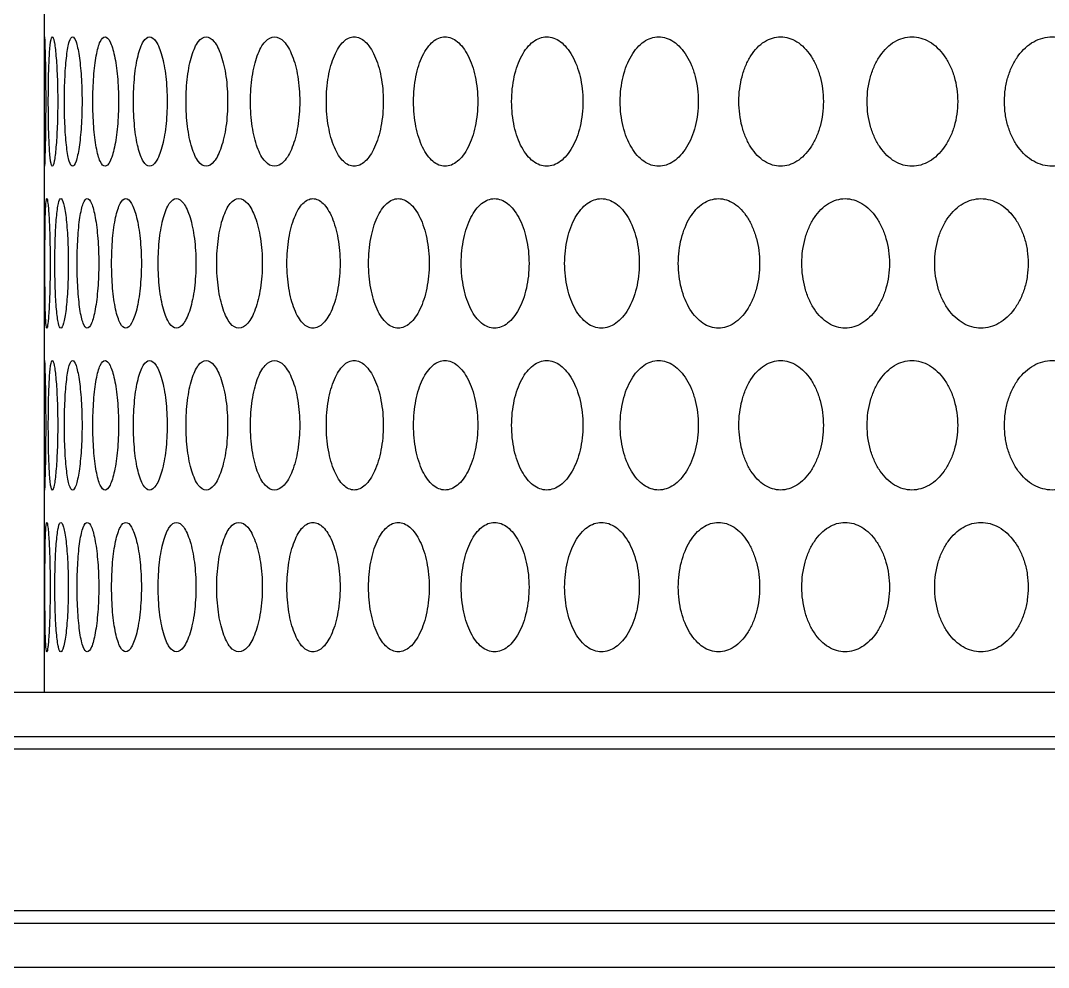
# Model space of a CAD drawing. Header units: millimetres. Extents: x 324 to 7054, y -67 to 2159.
# Drawn here: x 542 to 605.6, y 215.5 to 274 of the extents above; entities that cross this region are included whole.
import ezdxf

# ---------------------------------------------------------------- set-up
doc = ezdxf.new("R2010")
doc.units = ezdxf.units.MM
doc.header["$LTSCALE"] = 153.67
doc.layers.get('0').update_dxf_attribs({"linetype": 'CONTINUOUS'})
doc.layers.add('02___PRT_ALL_AXES', color=7, linetype='CONTINUOUS')

msp = doc.modelspace()

# ---------------------------------------------------------------- linework, layer by layer
at = {"linetype": 'Continuous'}
msp.add_line((543.51376, 232.49176), (543.51376, 776), dxfattribs=at)
at = {"layer": '02___PRT_ALL_AXES', "linetype": 'Continuous'}
for p, q in [((926.76986, 232.49176), (540.5752, 232.49176)), ((935.58959, 229.75897), (531.63665, 229.75897)), ((936.89175, 229), (529.01376, 229)), ((934.08209, 219), (529.01376, 219)), ((531.63665, 218.24103), (935.74636, 218.24103)), ((926.47439, 215.50824), (540.5752, 215.50824))]:
    msp.add_line(p, q, dxfattribs=at)
for points, knots in [([(543.51376, 272.64766), (543.51376, 272.66388), (543.51391, 272.88757), (543.51862, 273.10456), (543.53924, 272.79082), (543.56273, 272.05038), (543.57964, 271.2386), (543.5899, 270.54817), (543.59669, 269.79095), (543.59826, 269.2663), (543.59827, 269)], [0, 0, 0, 0, 0.01486274, 0.21189019, 0.40891765, 0.6059451, 0.70445882, 0.80297255, 0.90148627, 1, 1, 1, 1]), ([(543.76057, 269), (543.76059, 269.26583), (543.76323, 269.78945), (543.77518, 270.54514), (543.79491, 271.23528), (543.83204, 272.04859), (543.89843, 272.7909), (544.00553, 273.10456), (544.12615, 272.79082), (544.2201, 272.05038), (544.27938, 271.2386), (544.31321, 270.54817), (544.33473, 269.79095), (544.33961, 269.2663), (544.33964, 269)], [0, 0, 0, 0, 0.0625, 0.125, 0.1875, 0.25, 0.375, 0.5, 0.625, 0.75, 0.8125, 0.875, 0.9375, 1, 1, 1, 1]), ([(544.75617, 269), (544.75621, 269.26583), (544.76214, 269.78945), (544.78873, 270.54514), (544.83193, 271.23528), (544.91134, 272.04859), (545.04805, 272.7909), (545.25503, 273.10456), (545.47516, 272.79082), (545.63919, 272.05038), (545.7406, 271.2386), (545.79787, 270.54817), (545.83403, 269.79095), (545.8422, 269.2663), (545.84226, 269)], [0, 0, 0, 0, 0.0625, 0.125, 0.1875, 0.25, 0.375, 0.5, 0.625, 0.75, 0.8125, 0.875, 0.9375, 1, 1, 1, 1]), ([(546.51134, 269), (546.5114, 269.26583), (546.52061, 269.78945), (546.56174, 270.54514), (546.62822, 271.23528), (546.74959, 272.04859), (546.95608, 272.7909), (547.2621, 273.10456), (547.58087, 272.79082), (547.81432, 272.05038), (547.95747, 271.2386), (548.03794, 270.54817), (548.08859, 269.79095), (548.10003, 269.2663), (548.1001, 269)], [0, 0, 0, 0, 0.0625, 0.125, 0.1875, 0.25, 0.375, 0.5, 0.625, 0.75, 0.8125, 0.875, 0.9375, 1, 1, 1, 1]), ([(549.01907, 269), (549.01915, 269.26583), (549.03159, 269.78945), (549.08709, 270.54514), (549.17659, 271.23528), (549.33944, 272.04859), (549.61488, 272.7909), (550.01872, 273.10456), (550.43485, 272.79082), (550.73679, 272.05038), (550.92109, 271.2386), (551.02445, 270.54817), (551.0894, 269.79095), (551.10404, 269.2663), (551.10414, 269)], [0, 0, 0, 0, 0.0625, 0.125, 0.1875, 0.25, 0.375, 0.5, 0.625, 0.75, 0.8125, 0.875, 0.9375, 1, 1, 1, 1]), ([(552.26931, 269), (552.26942, 269.26583), (552.28504, 269.78945), (552.35469, 270.54514), (552.46685, 271.23528), (552.67052, 272.04859), (553.01382, 272.7909), (553.51386, 273.10456), (554.02567, 272.79082), (554.3949, 272.05038), (554.61962, 271.2386), (554.74544, 270.54817), (554.82443, 269.79095), (554.84223, 269.2663), (554.84234, 269)], [0, 0, 0, 0, 0.0625, 0.125, 0.1875, 0.25, 0.375, 0.5, 0.625, 0.75, 0.8125, 0.875, 0.9375, 1, 1, 1, 1]), ([(556.24906, 269), (556.24918, 269.26583), (556.26793, 269.78945), (556.35145, 270.54514), (556.48581, 271.23528), (556.7295, 272.04859), (557.13927, 272.7909), (557.73351, 273.10456), (558.33897, 272.79082), (558.77401, 272.05038), (559.03824, 271.2386), (559.18603, 270.54817), (559.27873, 269.79095), (559.29962, 269.2663), (559.29975, 269)], [0, 0, 0, 0, 0.0625, 0.125, 0.1875, 0.25, 0.375, 0.5, 0.625, 0.75, 0.8125, 0.875, 0.9375, 1, 1, 1, 1]), ([(560.94238, 269), (560.94252, 269.26583), (560.96431, 269.78945), (561.06137, 270.54514), (561.21741, 271.23528), (561.50012, 272.04859), (561.97474, 272.7909), (562.6608, 273.10456), (563.35748, 272.79082), (563.85658, 272.05038), (564.15927, 271.2386), (564.32844, 270.54817), (564.43448, 269.79095), (564.45837, 269.2663), (564.45852, 269)], [0, 0, 0, 0, 0.0625, 0.125, 0.1875, 0.25, 0.375, 0.5, 0.625, 0.75, 0.8125, 0.875, 0.9375, 1, 1, 1, 1]), ([(566.33048, 269), (566.33065, 269.26583), (566.3554, 269.78945), (566.4656, 270.54514), (566.64269, 271.23528), (566.96331, 272.04859), (567.50086, 272.7909), (568.276, 273.10456), (569.0611, 272.79082), (569.62227, 272.05038), (569.96221, 271.2386), (570.15207, 270.54817), (570.27104, 269.79095), (570.29783, 269.2663), (570.29801, 269)], [0, 0, 0, 0, 0.0625, 0.125, 0.1875, 0.25, 0.375, 0.5, 0.625, 0.75, 0.8125, 0.875, 0.9375, 1, 1, 1, 1]), ([(572.39181, 269), (572.39199, 269.26583), (572.4196, 269.78945), (572.54251, 270.54514), (572.73994, 271.23528), (573.09717, 272.04859), (573.69551, 272.7909), (574.55662, 273.10456), (575.42702, 272.79082), (576.048, 272.05038), (576.42384, 271.2386), (576.63363, 270.54817), (576.76505, 269.79095), (576.79463, 269.2663), (576.79483, 269)], [0, 0, 0, 0, 0.0625, 0.125, 0.1875, 0.25, 0.375, 0.5, 0.625, 0.75, 0.8125, 0.875, 0.9375, 1, 1, 1, 1]), ([(579.10209, 269), (579.10229, 269.26583), (579.13265, 269.78945), (579.26777, 270.54514), (579.48475, 271.23528), (579.87717, 272.04859), (580.5339, 272.7909), (581.47754, 273.10456), (582.42974, 272.79082), (583.10805, 272.05038), (583.51827, 271.2386), (583.74717, 270.54817), (583.8905, 269.79095), (583.92276, 269.2663), (583.92298, 269)], [0, 0, 0, 0, 0.0625, 0.125, 0.1875, 0.25, 0.375, 0.5, 0.625, 0.75, 0.8125, 0.875, 0.9375, 1, 1, 1, 1]), ([(586.43446, 269), (586.43468, 269.26583), (586.46766, 269.78945), (586.61446, 270.54514), (586.85012, 271.23528), (587.27617, 272.04859), (587.98865, 272.7909), (589.01104, 273.10456), (590.04123, 272.79082), (590.77416, 272.05038), (591.21713, 271.2386), (591.4642, 270.54817), (591.61888, 269.79095), (591.6537, 269.2663), (591.65392, 269)], [0, 0, 0, 0, 0.0625, 0.125, 0.1875, 0.25, 0.375, 0.5, 0.625, 0.75, 0.8125, 0.875, 0.9375, 1, 1, 1, 1]), ([(594.35958, 269), (594.35982, 269.26583), (594.3953, 269.78945), (594.55318, 270.54514), (594.80658, 271.23528), (595.26453, 272.04859), (596.02993, 272.7909), (597.12697, 273.10456), (598.23103, 272.79082), (599.01565, 272.05038), (599.48958, 271.2386), (599.75385, 270.54817), (599.91926, 269.79095), (599.95648, 269.2663), (599.95672, 269)], [0, 0, 0, 0, 0.0625, 0.125, 0.1875, 0.25, 0.375, 0.5, 0.625, 0.75, 0.8125, 0.875, 0.9375, 1, 1, 1, 1]), ([(602.84572, 269), (602.84597, 269.26583), (602.8838, 269.78945), (603.05214, 270.54514), (603.32226, 271.23528), (603.8103, 272.04859), (604.62554, 272.7909), (605.79285, 273.10456), (606.96636, 272.79082), (607.79952, 272.05038), (608.30253, 271.2386), (608.58292, 270.54817), (608.7584, 269.79095), (608.79788, 269.2663), (608.79814, 269)], [0, 0, 0, 0, 0.0625, 0.125, 0.1875, 0.25, 0.375, 0.5, 0.625, 0.75, 0.8125, 0.875, 0.9375, 1, 1, 1, 1]), ([(543.59827, 269), (543.59826, 268.73417), (543.5967, 268.21055), (543.58994, 267.45486), (543.5797, 266.76472), (543.56278, 265.95141), (543.53925, 265.2091), (543.51859, 264.89544), (543.51391, 265.11256), (543.51376, 265.33602), (543.51376, 265.35237)], [0, 0, 0, 0, 0.09850114, 0.19700229, 0.29550343, 0.39400458, 0.59100686, 0.78800915, 0.98501144, 1, 1, 1, 1]), ([(544.33964, 269), (544.33961, 268.73417), (544.33475, 268.21055), (544.31332, 267.45486), (544.27958, 266.76472), (544.22029, 265.95141), (544.12624, 265.2091), (544.00532, 264.89544), (543.89852, 265.20918), (543.83217, 265.94962), (543.79504, 266.7614), (543.77524, 267.45183), (543.76324, 268.20905), (543.76058, 268.7337), (543.76057, 269)], [0, 0, 0, 0, 0.0625, 0.125, 0.1875, 0.25, 0.375, 0.5, 0.625, 0.75, 0.8125, 0.875, 0.9375, 1, 1, 1, 1]), ([(545.84226, 269), (545.8422, 268.73417), (545.83406, 268.21055), (545.79805, 267.45486), (545.74095, 266.76472), (545.63953, 265.95141), (545.47533, 265.2091), (545.25462, 264.89544), (545.04822, 265.20918), (544.91161, 265.94962), (544.83219, 266.7614), (544.78887, 267.45183), (544.76216, 268.20905), (544.7562, 268.7337), (544.75617, 269)], [0, 0, 0, 0, 0.0625, 0.125, 0.1875, 0.25, 0.375, 0.5, 0.625, 0.75, 0.8125, 0.875, 0.9375, 1, 1, 1, 1]), ([(548.1001, 269), (548.10003, 268.73417), (548.08864, 268.21055), (548.03819, 267.45486), (547.95795, 266.76472), (547.8148, 265.95141), (547.58111, 265.2091), (547.26151, 264.89544), (546.95633, 265.20918), (546.75, 265.94962), (546.62862, 266.7614), (546.56194, 267.45183), (546.52064, 268.20905), (546.5114, 268.7337), (546.51134, 269)], [0, 0, 0, 0, 0.0625, 0.125, 0.1875, 0.25, 0.375, 0.5, 0.625, 0.75, 0.8125, 0.875, 0.9375, 1, 1, 1, 1]), ([(551.10414, 269), (551.10404, 268.73417), (551.08945, 268.21055), (551.02477, 267.45486), (550.92172, 266.76472), (550.73741, 265.95141), (550.43517, 265.2091), (550.01794, 264.89544), (549.61521, 265.20918), (549.33999, 265.94962), (549.17713, 266.7614), (549.08737, 267.45183), (549.03164, 268.20905), (549.01915, 268.7337), (549.01907, 269)], [0, 0, 0, 0, 0.0625, 0.125, 0.1875, 0.25, 0.375, 0.5, 0.625, 0.75, 0.8125, 0.875, 0.9375, 1, 1, 1, 1]), ([(554.84234, 269), (554.84223, 268.73417), (554.82449, 268.21055), (554.74584, 267.45486), (554.62038, 266.76472), (554.39565, 265.95141), (554.02607, 265.2091), (553.5129, 264.89544), (553.01421, 265.20918), (552.67121, 265.94962), (552.46753, 266.7614), (552.35504, 267.45183), (552.2851, 268.20905), (552.26941, 268.7337), (552.26931, 269)], [0, 0, 0, 0, 0.0625, 0.125, 0.1875, 0.25, 0.375, 0.5, 0.625, 0.75, 0.8125, 0.875, 0.9375, 1, 1, 1, 1]), ([(559.29975, 269), (559.29961, 268.73417), (559.27881, 268.21055), (559.18649, 267.45486), (559.03913, 266.76472), (558.77489, 265.95141), (558.33944, 265.2091), (557.73237, 264.89544), (557.13974, 265.20918), (556.73032, 265.94962), (556.48663, 266.7614), (556.35186, 267.45183), (556.268, 268.20905), (556.24918, 268.7337), (556.24906, 269)], [0, 0, 0, 0, 0.0625, 0.125, 0.1875, 0.25, 0.375, 0.5, 0.625, 0.75, 0.8125, 0.875, 0.9375, 1, 1, 1, 1]), ([(564.45852, 269), (564.45836, 268.73417), (564.43457, 268.21055), (564.32896, 267.45486), (564.16029, 266.76472), (563.85759, 265.95141), (563.35802, 265.2091), (562.65949, 264.89544), (561.97528, 265.20918), (561.50108, 265.94962), (561.21836, 266.7614), (561.06185, 267.45183), (560.96439, 268.20905), (560.94252, 268.7337), (560.94238, 269)], [0, 0, 0, 0, 0.0625, 0.125, 0.1875, 0.25, 0.375, 0.5, 0.625, 0.75, 0.8125, 0.875, 0.9375, 1, 1, 1, 1]), ([(570.29801, 269), (570.29783, 268.73417), (570.27114, 268.21055), (570.15267, 267.45486), (569.96336, 266.76472), (569.62341, 265.95141), (569.06171, 265.2091), (568.27451, 264.89544), (567.50147, 265.20918), (566.96439, 265.94962), (566.64376, 266.7614), (566.46615, 267.45183), (566.35549, 268.20905), (566.33064, 268.7337), (566.33048, 269)], [0, 0, 0, 0, 0.0625, 0.125, 0.1875, 0.25, 0.375, 0.5, 0.625, 0.75, 0.8125, 0.875, 0.9375, 1, 1, 1, 1]), ([(576.79483, 269), (576.79463, 268.73417), (576.76516, 268.21055), (576.63429, 267.45486), (576.4251, 266.76472), (576.04926, 265.95141), (575.42769, 265.2091), (574.55498, 264.89544), (573.69619, 265.20918), (573.09838, 265.94962), (572.74114, 266.7614), (572.54312, 267.45183), (572.4197, 268.20905), (572.39199, 268.7337), (572.39181, 269)], [0, 0, 0, 0, 0.0625, 0.125, 0.1875, 0.25, 0.375, 0.5, 0.625, 0.75, 0.8125, 0.875, 0.9375, 1, 1, 1, 1]), ([(583.92298, 269), (583.92276, 268.73417), (583.89062, 268.21055), (583.74788, 267.45486), (583.51966, 266.76472), (583.10943, 265.95141), (582.43048, 265.2091), (581.47574, 264.89544), (580.53464, 265.20918), (579.8785, 265.94962), (579.48607, 266.7614), (579.26845, 267.45183), (579.13276, 268.20905), (579.10228, 268.7337), (579.10209, 269)], [0, 0, 0, 0, 0.0625, 0.125, 0.1875, 0.25, 0.375, 0.5, 0.625, 0.75, 0.8125, 0.875, 0.9375, 1, 1, 1, 1]), ([(591.65392, 269), (591.65369, 268.73417), (591.61901, 268.21055), (591.46497, 267.45486), (591.21862, 266.76472), (590.77565, 265.95141), (590.04203, 265.2091), (589.00909, 264.89544), (587.98946, 265.20918), (587.2776, 265.94962), (586.85155, 266.7614), (586.6152, 267.45183), (586.46779, 268.20905), (586.43468, 268.7337), (586.43446, 269)], [0, 0, 0, 0, 0.0625, 0.125, 0.1875, 0.25, 0.375, 0.5, 0.625, 0.75, 0.8125, 0.875, 0.9375, 1, 1, 1, 1]), ([(599.95672, 269), (599.95647, 268.73417), (599.91939, 268.21055), (599.75467, 267.45486), (599.49118, 266.76472), (599.01724, 265.95141), (598.23189, 265.2091), (597.12488, 264.89544), (596.03079, 265.20918), (595.26608, 265.94962), (594.80811, 266.7614), (594.55397, 267.45183), (594.39543, 268.20905), (594.35981, 268.7337), (594.35958, 269)], [0, 0, 0, 0, 0.0625, 0.125, 0.1875, 0.25, 0.375, 0.5, 0.625, 0.75, 0.8125, 0.875, 0.9375, 1, 1, 1, 1]), ([(608.79814, 269), (608.79787, 268.73417), (608.75854, 268.21055), (608.5838, 267.45486), (608.30422, 266.76472), (607.80121, 265.95141), (606.96727, 265.2091), (605.79063, 264.89544), (604.62646, 265.20918), (603.81195, 265.94962), (603.3239, 266.7614), (603.05299, 267.45183), (602.88394, 268.20905), (602.84597, 268.7337), (602.84572, 269)], [0, 0, 0, 0, 0.0625, 0.125, 0.1875, 0.25, 0.375, 0.5, 0.625, 0.75, 0.8125, 0.875, 0.9375, 1, 1, 1, 1]), ([(543.54897, 259), (543.54898, 259.26583), (543.54997, 259.78945), (543.55458, 260.54514), (543.56255, 261.23528), (543.57847, 262.04859), (543.60958, 262.7909), (543.66656, 263.10456), (543.73722, 262.79082), (543.79596, 262.05038), (543.83408, 261.2386), (543.85614, 260.54817), (543.8703, 259.79095), (543.87352, 259.2663), (543.87355, 259)], [0, 0, 0, 0, 0.0625, 0.125, 0.1875, 0.25, 0.375, 0.5, 0.625, 0.75, 0.8125, 0.875, 0.9375, 1, 1, 1, 1]), ([(544.1631, 259), (544.16313, 259.26583), (544.16742, 259.78945), (544.1867, 260.54514), (544.21818, 261.23528), (544.27648, 262.04859), (544.37808, 262.7909), (544.5352, 263.10456), (544.70566, 262.79082), (544.83471, 262.05038), (544.9151, 261.2386), (544.96067, 260.54817), (544.98953, 259.79095), (544.99606, 259.2663), (544.9961, 259)], [0, 0, 0, 0, 0.0625, 0.125, 0.1875, 0.25, 0.375, 0.5, 0.625, 0.75, 0.8125, 0.875, 0.9375, 1, 1, 1, 1]), ([(545.53917, 259), (545.53923, 259.26583), (545.5468, 259.78945), (545.58068, 260.54514), (545.63554, 261.23528), (545.73598, 262.04859), (545.90767, 262.7909), (546.1643, 263.10456), (546.43388, 262.79082), (546.63272, 262.05038), (546.75506, 261.2386), (546.82397, 260.54817), (546.8674, 259.79095), (546.87721, 259.2663), (546.87727, 259)], [0, 0, 0, 0, 0.0625, 0.125, 0.1875, 0.25, 0.375, 0.5, 0.625, 0.75, 0.8125, 0.875, 0.9375, 1, 1, 1, 1]), ([(547.67169, 259), (547.67177, 259.26583), (547.6826, 259.78945), (547.73093, 260.54514), (547.80896, 261.23528), (547.95114, 262.04859), (548.19223, 262.7909), (548.54734, 263.10456), (548.91497, 262.79082), (549.1828, 262.05038), (549.34661, 261.2386), (549.43857, 260.54817), (549.4964, 259.79095), (549.50944, 259.2663), (549.50953, 259)], [0, 0, 0, 0, 0.0625, 0.125, 0.1875, 0.25, 0.375, 0.5, 0.625, 0.75, 0.8125, 0.875, 0.9375, 1, 1, 1, 1]), ([(550.55212, 259), (550.55221, 259.26583), (550.56625, 259.78945), (550.62886, 260.54514), (550.72974, 261.23528), (550.91309, 262.04859), (551.22262, 262.7909), (551.67478, 263.10456), (552.13898, 262.79082), (552.47474, 262.05038), (552.67935, 261.2386), (552.794, 260.54817), (552.866, 259.79095), (552.88223, 259.2663), (552.88234, 259)], [0, 0, 0, 0, 0.0625, 0.125, 0.1875, 0.25, 0.375, 0.5, 0.625, 0.75, 0.8125, 0.875, 0.9375, 1, 1, 1, 1]), ([(554.16892, 259), (554.16904, 259.26583), (554.18623, 259.78945), (554.26285, 260.54514), (554.38618, 261.23528), (554.60997, 262.04859), (554.98669, 262.7909), (555.53411, 263.10456), (556.09303, 262.79082), (556.49536, 262.05038), (556.73996, 261.2386), (556.87683, 260.54817), (556.96272, 259.79095), (556.98207, 259.2663), (556.9822, 259)], [0, 0, 0, 0, 0.0625, 0.125, 0.1875, 0.25, 0.375, 0.5, 0.625, 0.75, 0.8125, 0.875, 0.9375, 1, 1, 1, 1]), ([(558.50763, 259), (558.50776, 259.26583), (558.52804, 259.78945), (558.61837, 260.54514), (558.76365, 261.23528), (559.02698, 262.04859), (559.4694, 262.7909), (560.10987, 263.10456), (560.76126, 262.79082), (561.22856, 262.05038), (561.51217, 261.2386), (561.67073, 260.54817), (561.77015, 259.79095), (561.79255, 259.2663), (561.79269, 259)], [0, 0, 0, 0, 0.0625, 0.125, 0.1875, 0.25, 0.375, 0.5, 0.625, 0.75, 0.8125, 0.875, 0.9375, 1, 1, 1, 1]), ([(563.55087, 259), (563.55102, 259.26583), (563.5743, 259.78945), (563.67798, 260.54514), (563.84463, 261.23528), (564.14645, 262.04859), (564.65278, 262.7909), (565.38375, 263.10456), (566.12501, 262.79082), (566.65541, 262.05038), (566.97689, 261.2386), (567.1565, 260.54817), (567.26906, 259.79095), (567.29441, 259.2663), (567.29457, 259)], [0, 0, 0, 0, 0.0625, 0.125, 0.1875, 0.25, 0.375, 0.5, 0.625, 0.75, 0.8125, 0.875, 0.9375, 1, 1, 1, 1]), ([(569.27845, 259), (569.27862, 259.26583), (569.30481, 259.78945), (569.42143, 260.54514), (569.60878, 261.23528), (569.94788, 262.04859), (570.5161, 262.7909), (571.33464, 263.10456), (572.16281, 262.79082), (572.75417, 262.05038), (573.11225, 261.2386), (573.31217, 260.54817), (573.43743, 259.79095), (573.46563, 259.2663), (573.46581, 259)], [0, 0, 0, 0, 0.0625, 0.125, 0.1875, 0.25, 0.375, 0.5, 0.625, 0.75, 0.8125, 0.875, 0.9375, 1, 1, 1, 1]), ([(575.66745, 259), (575.66764, 259.26583), (575.69664, 259.78945), (575.82572, 260.54514), (576.03302, 261.23528), (576.40804, 262.04859), (577.03589, 262.7909), (577.93872, 263.10456), (578.85047, 262.79082), (579.50044, 262.05038), (579.89367, 261.2386), (580.11312, 260.54817), (580.25057, 259.79095), (580.28151, 259.2663), (580.28171, 259)], [0, 0, 0, 0, 0.0625, 0.125, 0.1875, 0.25, 0.375, 0.5, 0.625, 0.75, 0.8125, 0.875, 0.9375, 1, 1, 1, 1]), ([(582.69229, 259), (582.6925, 259.26583), (582.72419, 259.78945), (582.86522, 260.54514), (583.09165, 261.23528), (583.50109, 262.04859), (584.18604, 262.7909), (585.16954, 263.10456), (586.16123, 262.79082), (586.86721, 262.05038), (587.29402, 261.2386), (587.53212, 260.54817), (587.6812, 259.79095), (587.71476, 259.2663), (587.71498, 259)], [0, 0, 0, 0, 0.0625, 0.125, 0.1875, 0.25, 0.375, 0.5, 0.625, 0.75, 0.8125, 0.875, 0.9375, 1, 1, 1, 1]), ([(590.32485, 259), (590.32508, 259.26583), (590.35933, 259.78945), (590.51175, 260.54514), (590.7564, 261.23528), (591.19862, 262.04859), (591.93793, 262.7909), (592.99818, 263.10456), (594.06584, 262.79082), (594.825, 262.05038), (595.28367, 261.2386), (595.53947, 260.54817), (595.6996, 259.79095), (595.73563, 259.2663), (595.73587, 259)], [0, 0, 0, 0, 0.0625, 0.125, 0.1875, 0.25, 0.375, 0.5, 0.625, 0.75, 0.8125, 0.875, 0.9375, 1, 1, 1, 1]), ([(598.53459, 259), (598.53484, 259.26583), (598.57151, 259.78945), (598.73471, 260.54514), (598.99659, 261.23528), (599.46983, 262.04859), (600.26054, 262.7909), (601.39329, 263.10456), (602.53264, 262.79082), (603.34194, 262.05038), (603.83065, 261.2386), (604.10312, 260.54817), (604.27364, 259.79095), (604.31202, 259.2663), (604.31227, 259)], [0, 0, 0, 0, 0.0625, 0.125, 0.1875, 0.25, 0.375, 0.5, 0.625, 0.75, 0.8125, 0.875, 0.9375, 1, 1, 1, 1]), ([(543.87355, 259), (543.87352, 258.73417), (543.87031, 258.21055), (543.85621, 257.45486), (543.83421, 256.76472), (543.79609, 255.95141), (543.73727, 255.2091), (543.66644, 254.89544), (543.60963, 255.20918), (543.57853, 255.94962), (543.5626, 256.7614), (543.5546, 257.45183), (543.54998, 258.20905), (543.54898, 258.7337), (543.54897, 259)], [0, 0, 0, 0, 0.0625, 0.125, 0.1875, 0.25, 0.375, 0.5, 0.625, 0.75, 0.8125, 0.875, 0.9375, 1, 1, 1, 1]), ([(544.9961, 259), (544.99606, 258.73417), (544.98955, 258.21055), (544.96082, 257.45486), (544.91537, 256.76472), (544.83498, 255.95141), (544.70579, 255.2091), (544.53489, 254.89544), (544.37821, 255.20918), (544.27668, 255.94962), (544.21837, 256.7614), (544.1868, 257.45183), (544.16744, 258.20905), (544.16313, 258.7337), (544.1631, 259)], [0, 0, 0, 0, 0.0625, 0.125, 0.1875, 0.25, 0.375, 0.5, 0.625, 0.75, 0.8125, 0.875, 0.9375, 1, 1, 1, 1]), ([(546.87727, 259), (546.8772, 258.73417), (546.86743, 258.21055), (546.82418, 257.45486), (546.75548, 256.76472), (546.63313, 255.95141), (546.43409, 255.2091), (546.1638, 254.89544), (545.90788, 255.20918), (545.73632, 255.94962), (545.63588, 256.7614), (545.58085, 257.45183), (545.54683, 258.20905), (545.53922, 258.7337), (545.53917, 259)], [0, 0, 0, 0, 0.0625, 0.125, 0.1875, 0.25, 0.375, 0.5, 0.625, 0.75, 0.8125, 0.875, 0.9375, 1, 1, 1, 1]), ([(549.50953, 259), (549.50944, 258.73417), (549.49645, 258.21055), (549.43885, 257.45486), (549.34716, 256.76472), (549.18335, 255.95141), (548.91525, 255.2091), (548.54665, 254.89544), (548.19252, 255.20918), (547.95162, 255.94962), (547.80944, 256.7614), (547.73117, 257.45183), (547.68264, 258.20905), (547.67176, 258.7337), (547.67169, 259)], [0, 0, 0, 0, 0.0625, 0.125, 0.1875, 0.25, 0.375, 0.5, 0.625, 0.75, 0.8125, 0.875, 0.9375, 1, 1, 1, 1]), ([(552.88234, 259), (552.88223, 258.73417), (552.86606, 258.21055), (552.79436, 257.45486), (552.68004, 256.76472), (552.47542, 255.95141), (552.13934, 255.2091), (551.67391, 254.89544), (551.22298, 255.20918), (550.91371, 255.94962), (550.73035, 256.7614), (550.62917, 257.45183), (550.56631, 258.20905), (550.55221, 258.7337), (550.55212, 259)], [0, 0, 0, 0, 0.0625, 0.125, 0.1875, 0.25, 0.375, 0.5, 0.625, 0.75, 0.8125, 0.875, 0.9375, 1, 1, 1, 1]), ([(556.9822, 259), (556.98207, 258.73417), (556.96279, 258.21055), (556.87726, 257.45486), (556.74078, 256.76472), (556.49618, 255.95141), (556.09346, 255.2091), (555.53306, 254.89544), (554.98713, 255.20918), (554.61072, 255.94962), (554.38693, 256.7614), (554.26324, 257.45183), (554.1863, 258.20905), (554.16904, 258.7337), (554.16892, 259)], [0, 0, 0, 0, 0.0625, 0.125, 0.1875, 0.25, 0.375, 0.5, 0.625, 0.75, 0.8125, 0.875, 0.9375, 1, 1, 1, 1]), ([(561.79269, 259), (561.79254, 258.73417), (561.77024, 258.21055), (561.67122, 257.45486), (561.51313, 256.76472), (561.22951, 255.95141), (560.76177, 255.2091), (560.10864, 254.89544), (559.4699, 255.20918), (559.02787, 255.94962), (558.76453, 256.7614), (558.61883, 257.45183), (558.52812, 258.20905), (558.50776, 258.7337), (558.50763, 259)], [0, 0, 0, 0, 0.0625, 0.125, 0.1875, 0.25, 0.375, 0.5, 0.625, 0.75, 0.8125, 0.875, 0.9375, 1, 1, 1, 1]), ([(567.29457, 259), (567.29441, 258.73417), (567.26915, 258.21055), (567.15706, 257.45486), (566.97798, 256.76472), (566.65649, 255.95141), (566.12559, 255.2091), (565.38235, 254.89544), (564.65336, 255.20918), (564.14747, 255.94962), (563.84564, 256.7614), (563.6785, 257.45183), (563.57439, 258.20905), (563.55102, 258.7337), (563.55087, 259)], [0, 0, 0, 0, 0.0625, 0.125, 0.1875, 0.25, 0.375, 0.5, 0.625, 0.75, 0.8125, 0.875, 0.9375, 1, 1, 1, 1]), ([(573.46581, 259), (573.46563, 258.73417), (573.43753, 258.21055), (573.3128, 257.45486), (573.11345, 256.76472), (572.75537, 255.95141), (572.16345, 255.2091), (571.33308, 254.89544), (570.51675, 255.20918), (569.94902, 255.94962), (569.60992, 256.7614), (569.42201, 257.45183), (569.30491, 258.20905), (569.27862, 258.7337), (569.27845, 259)], [0, 0, 0, 0, 0.0625, 0.125, 0.1875, 0.25, 0.375, 0.5, 0.625, 0.75, 0.8125, 0.875, 0.9375, 1, 1, 1, 1]), ([(580.28171, 259), (580.2815, 258.73417), (580.25068, 258.21055), (580.11381, 257.45486), (579.89499, 256.76472), (579.50176, 255.95141), (578.85118, 255.2091), (577.93699, 254.89544), (577.0366, 255.20918), (576.40931, 255.94962), (576.03428, 256.7614), (575.82636, 257.45183), (575.69674, 258.20905), (575.66764, 258.7337), (575.66745, 259)], [0, 0, 0, 0, 0.0625, 0.125, 0.1875, 0.25, 0.375, 0.5, 0.625, 0.75, 0.8125, 0.875, 0.9375, 1, 1, 1, 1]), ([(587.71498, 259), (587.71475, 258.73417), (587.68133, 258.21055), (587.53286, 257.45486), (587.29546, 256.76472), (586.86864, 255.95141), (586.16201, 255.2091), (585.16767, 254.89544), (584.18681, 255.20918), (583.50247, 255.94962), (583.09302, 256.7614), (582.86592, 257.45183), (582.7243, 258.20905), (582.6925, 258.7337), (582.69229, 259)], [0, 0, 0, 0, 0.0625, 0.125, 0.1875, 0.25, 0.375, 0.5, 0.625, 0.75, 0.8125, 0.875, 0.9375, 1, 1, 1, 1]), ([(595.73587, 259), (595.73563, 258.73417), (595.69973, 258.21055), (595.54027, 257.45486), (595.28522, 256.76472), (594.82653, 255.95141), (594.06667, 255.2091), (592.99616, 254.89544), (591.93877, 255.20918), (591.20011, 255.94962), (590.75789, 256.7614), (590.51251, 257.45183), (590.35946, 258.20905), (590.32508, 258.7337), (590.32485, 259)], [0, 0, 0, 0, 0.0625, 0.125, 0.1875, 0.25, 0.375, 0.5, 0.625, 0.75, 0.8125, 0.875, 0.9375, 1, 1, 1, 1]), ([(604.31227, 259), (604.31201, 258.73417), (604.27378, 258.21055), (604.10397, 257.45486), (603.8323, 256.76472), (603.34358, 255.95141), (602.53353, 255.2091), (601.39113, 254.89544), (600.26144, 255.20918), (599.47142, 255.94962), (598.99818, 256.7614), (598.73552, 257.45183), (598.57165, 258.20905), (598.53483, 258.7337), (598.53459, 259)], [0, 0, 0, 0, 0.0625, 0.125, 0.1875, 0.25, 0.375, 0.5, 0.625, 0.75, 0.8125, 0.875, 0.9375, 1, 1, 1, 1]), ([(543.51376, 252.64766), (543.51376, 252.66388), (543.51391, 252.88757), (543.51862, 253.10456), (543.53924, 252.79082), (543.56273, 252.05038), (543.57964, 251.2386), (543.5899, 250.54817), (543.59669, 249.79095), (543.59826, 249.2663), (543.59827, 249)], [0, 0, 0, 0, 0.01486274, 0.21189019, 0.40891765, 0.6059451, 0.70445882, 0.80297255, 0.90148627, 1, 1, 1, 1]), ([(543.76057, 249), (543.76059, 249.26583), (543.76323, 249.78945), (543.77518, 250.54514), (543.79491, 251.23528), (543.83204, 252.04859), (543.89843, 252.7909), (544.00553, 253.10456), (544.12615, 252.79082), (544.2201, 252.05038), (544.27938, 251.2386), (544.31321, 250.54817), (544.33473, 249.79095), (544.33961, 249.2663), (544.33964, 249)], [0, 0, 0, 0, 0.0625, 0.125, 0.1875, 0.25, 0.375, 0.5, 0.625, 0.75, 0.8125, 0.875, 0.9375, 1, 1, 1, 1]), ([(544.75617, 249), (544.75621, 249.26583), (544.76214, 249.78945), (544.78873, 250.54514), (544.83193, 251.23528), (544.91134, 252.04859), (545.04805, 252.7909), (545.25503, 253.10456), (545.47516, 252.79082), (545.63919, 252.05038), (545.7406, 251.2386), (545.79787, 250.54817), (545.83403, 249.79095), (545.8422, 249.2663), (545.84226, 249)], [0, 0, 0, 0, 0.0625, 0.125, 0.1875, 0.25, 0.375, 0.5, 0.625, 0.75, 0.8125, 0.875, 0.9375, 1, 1, 1, 1]), ([(546.51134, 249), (546.5114, 249.26583), (546.52061, 249.78945), (546.56174, 250.54514), (546.62822, 251.23528), (546.74959, 252.04859), (546.95608, 252.7909), (547.2621, 253.10456), (547.58087, 252.79082), (547.81432, 252.05038), (547.95747, 251.2386), (548.03794, 250.54817), (548.08859, 249.79095), (548.10003, 249.2663), (548.1001, 249)], [0, 0, 0, 0, 0.0625, 0.125, 0.1875, 0.25, 0.375, 0.5, 0.625, 0.75, 0.8125, 0.875, 0.9375, 1, 1, 1, 1]), ([(549.01907, 249), (549.01915, 249.26583), (549.03159, 249.78945), (549.08709, 250.54514), (549.17659, 251.23528), (549.33944, 252.04859), (549.61488, 252.7909), (550.01872, 253.10456), (550.43485, 252.79082), (550.73679, 252.05038), (550.92109, 251.2386), (551.02445, 250.54817), (551.0894, 249.79095), (551.10404, 249.2663), (551.10414, 249)], [0, 0, 0, 0, 0.0625, 0.125, 0.1875, 0.25, 0.375, 0.5, 0.625, 0.75, 0.8125, 0.875, 0.9375, 1, 1, 1, 1]), ([(552.26931, 249), (552.26942, 249.26583), (552.28504, 249.78945), (552.35469, 250.54514), (552.46685, 251.23528), (552.67052, 252.04859), (553.01382, 252.7909), (553.51386, 253.10456), (554.02567, 252.79082), (554.3949, 252.05038), (554.61962, 251.2386), (554.74544, 250.54817), (554.82443, 249.79095), (554.84223, 249.2663), (554.84234, 249)], [0, 0, 0, 0, 0.0625, 0.125, 0.1875, 0.25, 0.375, 0.5, 0.625, 0.75, 0.8125, 0.875, 0.9375, 1, 1, 1, 1]), ([(556.24906, 249), (556.24918, 249.26583), (556.26793, 249.78945), (556.35145, 250.54514), (556.48581, 251.23528), (556.7295, 252.04859), (557.13927, 252.7909), (557.73351, 253.10456), (558.33897, 252.79082), (558.77401, 252.05038), (559.03824, 251.2386), (559.18603, 250.54817), (559.27873, 249.79095), (559.29962, 249.2663), (559.29975, 249)], [0, 0, 0, 0, 0.0625, 0.125, 0.1875, 0.25, 0.375, 0.5, 0.625, 0.75, 0.8125, 0.875, 0.9375, 1, 1, 1, 1]), ([(560.94238, 249), (560.94252, 249.26583), (560.96431, 249.78945), (561.06137, 250.54514), (561.21741, 251.23528), (561.50012, 252.04859), (561.97474, 252.7909), (562.6608, 253.10456), (563.35748, 252.79082), (563.85658, 252.05038), (564.15927, 251.2386), (564.32844, 250.54817), (564.43448, 249.79095), (564.45837, 249.2663), (564.45852, 249)], [0, 0, 0, 0, 0.0625, 0.125, 0.1875, 0.25, 0.375, 0.5, 0.625, 0.75, 0.8125, 0.875, 0.9375, 1, 1, 1, 1]), ([(566.33048, 249), (566.33065, 249.26583), (566.3554, 249.78945), (566.4656, 250.54514), (566.64269, 251.23528), (566.96331, 252.04859), (567.50086, 252.7909), (568.276, 253.10456), (569.0611, 252.79082), (569.62227, 252.05038), (569.96221, 251.2386), (570.15207, 250.54817), (570.27104, 249.79095), (570.29783, 249.2663), (570.29801, 249)], [0, 0, 0, 0, 0.0625, 0.125, 0.1875, 0.25, 0.375, 0.5, 0.625, 0.75, 0.8125, 0.875, 0.9375, 1, 1, 1, 1]), ([(572.39181, 249), (572.39199, 249.26583), (572.4196, 249.78945), (572.54251, 250.54514), (572.73994, 251.23528), (573.09717, 252.04859), (573.69551, 252.7909), (574.55662, 253.10456), (575.42702, 252.79082), (576.048, 252.05038), (576.42384, 251.2386), (576.63363, 250.54817), (576.76505, 249.79095), (576.79463, 249.2663), (576.79483, 249)], [0, 0, 0, 0, 0.0625, 0.125, 0.1875, 0.25, 0.375, 0.5, 0.625, 0.75, 0.8125, 0.875, 0.9375, 1, 1, 1, 1]), ([(579.10209, 249), (579.10229, 249.26583), (579.13265, 249.78945), (579.26777, 250.54514), (579.48475, 251.23528), (579.87717, 252.04859), (580.5339, 252.7909), (581.47754, 253.10456), (582.42974, 252.79082), (583.10805, 252.05038), (583.51827, 251.2386), (583.74717, 250.54817), (583.8905, 249.79095), (583.92276, 249.2663), (583.92298, 249)], [0, 0, 0, 0, 0.0625, 0.125, 0.1875, 0.25, 0.375, 0.5, 0.625, 0.75, 0.8125, 0.875, 0.9375, 1, 1, 1, 1]), ([(586.43446, 249), (586.43468, 249.26583), (586.46766, 249.78945), (586.61446, 250.54514), (586.85012, 251.23528), (587.27617, 252.04859), (587.98865, 252.7909), (589.01104, 253.10456), (590.04123, 252.79082), (590.77416, 252.05038), (591.21713, 251.2386), (591.4642, 250.54817), (591.61888, 249.79095), (591.6537, 249.2663), (591.65392, 249)], [0, 0, 0, 0, 0.0625, 0.125, 0.1875, 0.25, 0.375, 0.5, 0.625, 0.75, 0.8125, 0.875, 0.9375, 1, 1, 1, 1]), ([(594.35958, 249), (594.35982, 249.26583), (594.3953, 249.78945), (594.55318, 250.54514), (594.80658, 251.23528), (595.26453, 252.04859), (596.02993, 252.7909), (597.12697, 253.10456), (598.23103, 252.79082), (599.01565, 252.05038), (599.48958, 251.2386), (599.75385, 250.54817), (599.91926, 249.79095), (599.95648, 249.2663), (599.95672, 249)], [0, 0, 0, 0, 0.0625, 0.125, 0.1875, 0.25, 0.375, 0.5, 0.625, 0.75, 0.8125, 0.875, 0.9375, 1, 1, 1, 1]), ([(602.84572, 249), (602.84597, 249.26583), (602.8838, 249.78945), (603.05214, 250.54514), (603.32226, 251.23528), (603.8103, 252.04859), (604.62554, 252.7909), (605.79285, 253.10456), (606.96636, 252.79082), (607.79952, 252.05038), (608.30253, 251.2386), (608.58292, 250.54817), (608.7584, 249.79095), (608.79788, 249.2663), (608.79814, 249)], [0, 0, 0, 0, 0.0625, 0.125, 0.1875, 0.25, 0.375, 0.5, 0.625, 0.75, 0.8125, 0.875, 0.9375, 1, 1, 1, 1]), ([(543.59827, 249), (543.59826, 248.73417), (543.5967, 248.21055), (543.58994, 247.45486), (543.5797, 246.76472), (543.56278, 245.95141), (543.53925, 245.2091), (543.51859, 244.89544), (543.51391, 245.11256), (543.51376, 245.33602), (543.51376, 245.35237)], [0, 0, 0, 0, 0.09850114, 0.19700229, 0.29550343, 0.39400458, 0.59100686, 0.78800915, 0.98501144, 1, 1, 1, 1]), ([(544.33964, 249), (544.33961, 248.73417), (544.33475, 248.21055), (544.31332, 247.45486), (544.27958, 246.76472), (544.22029, 245.95141), (544.12624, 245.2091), (544.00532, 244.89544), (543.89852, 245.20918), (543.83217, 245.94962), (543.79504, 246.7614), (543.77524, 247.45183), (543.76324, 248.20905), (543.76058, 248.7337), (543.76057, 249)], [0, 0, 0, 0, 0.0625, 0.125, 0.1875, 0.25, 0.375, 0.5, 0.625, 0.75, 0.8125, 0.875, 0.9375, 1, 1, 1, 1]), ([(545.84226, 249), (545.8422, 248.73417), (545.83406, 248.21055), (545.79805, 247.45486), (545.74095, 246.76472), (545.63953, 245.95141), (545.47533, 245.2091), (545.25462, 244.89544), (545.04822, 245.20918), (544.91161, 245.94962), (544.83219, 246.7614), (544.78887, 247.45183), (544.76216, 248.20905), (544.7562, 248.7337), (544.75617, 249)], [0, 0, 0, 0, 0.0625, 0.125, 0.1875, 0.25, 0.375, 0.5, 0.625, 0.75, 0.8125, 0.875, 0.9375, 1, 1, 1, 1]), ([(548.1001, 249), (548.10003, 248.73417), (548.08864, 248.21055), (548.03819, 247.45486), (547.95795, 246.76472), (547.8148, 245.95141), (547.58111, 245.2091), (547.26151, 244.89544), (546.95633, 245.20918), (546.75, 245.94962), (546.62862, 246.7614), (546.56194, 247.45183), (546.52064, 248.20905), (546.5114, 248.7337), (546.51134, 249)], [0, 0, 0, 0, 0.0625, 0.125, 0.1875, 0.25, 0.375, 0.5, 0.625, 0.75, 0.8125, 0.875, 0.9375, 1, 1, 1, 1]), ([(551.10414, 249), (551.10404, 248.73417), (551.08945, 248.21055), (551.02477, 247.45486), (550.92172, 246.76472), (550.73741, 245.95141), (550.43517, 245.2091), (550.01794, 244.89544), (549.61521, 245.20918), (549.33999, 245.94962), (549.17713, 246.7614), (549.08737, 247.45183), (549.03164, 248.20905), (549.01915, 248.7337), (549.01907, 249)], [0, 0, 0, 0, 0.0625, 0.125, 0.1875, 0.25, 0.375, 0.5, 0.625, 0.75, 0.8125, 0.875, 0.9375, 1, 1, 1, 1]), ([(554.84234, 249), (554.84223, 248.73417), (554.82449, 248.21055), (554.74584, 247.45486), (554.62038, 246.76472), (554.39565, 245.95141), (554.02607, 245.2091), (553.5129, 244.89544), (553.01421, 245.20918), (552.67121, 245.94962), (552.46753, 246.7614), (552.35504, 247.45183), (552.2851, 248.20905), (552.26941, 248.7337), (552.26931, 249)], [0, 0, 0, 0, 0.0625, 0.125, 0.1875, 0.25, 0.375, 0.5, 0.625, 0.75, 0.8125, 0.875, 0.9375, 1, 1, 1, 1]), ([(559.29975, 249), (559.29961, 248.73417), (559.27881, 248.21055), (559.18649, 247.45486), (559.03913, 246.76472), (558.77489, 245.95141), (558.33944, 245.2091), (557.73237, 244.89544), (557.13974, 245.20918), (556.73032, 245.94962), (556.48663, 246.7614), (556.35186, 247.45183), (556.268, 248.20905), (556.24918, 248.7337), (556.24906, 249)], [0, 0, 0, 0, 0.0625, 0.125, 0.1875, 0.25, 0.375, 0.5, 0.625, 0.75, 0.8125, 0.875, 0.9375, 1, 1, 1, 1]), ([(564.45852, 249), (564.45836, 248.73417), (564.43457, 248.21055), (564.32896, 247.45486), (564.16029, 246.76472), (563.85759, 245.95141), (563.35802, 245.2091), (562.65949, 244.89544), (561.97528, 245.20918), (561.50108, 245.94962), (561.21836, 246.7614), (561.06185, 247.45183), (560.96439, 248.20905), (560.94252, 248.7337), (560.94238, 249)], [0, 0, 0, 0, 0.0625, 0.125, 0.1875, 0.25, 0.375, 0.5, 0.625, 0.75, 0.8125, 0.875, 0.9375, 1, 1, 1, 1]), ([(570.29801, 249), (570.29783, 248.73417), (570.27114, 248.21055), (570.15267, 247.45486), (569.96336, 246.76472), (569.62341, 245.95141), (569.06171, 245.2091), (568.27451, 244.89544), (567.50147, 245.20918), (566.96439, 245.94962), (566.64376, 246.7614), (566.46615, 247.45183), (566.35549, 248.20905), (566.33064, 248.7337), (566.33048, 249)], [0, 0, 0, 0, 0.0625, 0.125, 0.1875, 0.25, 0.375, 0.5, 0.625, 0.75, 0.8125, 0.875, 0.9375, 1, 1, 1, 1]), ([(576.79483, 249), (576.79463, 248.73417), (576.76516, 248.21055), (576.63429, 247.45486), (576.4251, 246.76472), (576.04926, 245.95141), (575.42769, 245.2091), (574.55498, 244.89544), (573.69619, 245.20918), (573.09838, 245.94962), (572.74114, 246.7614), (572.54312, 247.45183), (572.4197, 248.20905), (572.39199, 248.7337), (572.39181, 249)], [0, 0, 0, 0, 0.0625, 0.125, 0.1875, 0.25, 0.375, 0.5, 0.625, 0.75, 0.8125, 0.875, 0.9375, 1, 1, 1, 1]), ([(583.92298, 249), (583.92276, 248.73417), (583.89062, 248.21055), (583.74788, 247.45486), (583.51966, 246.76472), (583.10943, 245.95141), (582.43048, 245.2091), (581.47574, 244.89544), (580.53464, 245.20918), (579.8785, 245.94962), (579.48607, 246.7614), (579.26845, 247.45183), (579.13276, 248.20905), (579.10228, 248.7337), (579.10209, 249)], [0, 0, 0, 0, 0.0625, 0.125, 0.1875, 0.25, 0.375, 0.5, 0.625, 0.75, 0.8125, 0.875, 0.9375, 1, 1, 1, 1]), ([(591.65392, 249), (591.65369, 248.73417), (591.61901, 248.21055), (591.46497, 247.45486), (591.21862, 246.76472), (590.77565, 245.95141), (590.04203, 245.2091), (589.00909, 244.89544), (587.98946, 245.20918), (587.2776, 245.94962), (586.85155, 246.7614), (586.6152, 247.45183), (586.46779, 248.20905), (586.43468, 248.7337), (586.43446, 249)], [0, 0, 0, 0, 0.0625, 0.125, 0.1875, 0.25, 0.375, 0.5, 0.625, 0.75, 0.8125, 0.875, 0.9375, 1, 1, 1, 1]), ([(599.95672, 249), (599.95647, 248.73417), (599.91939, 248.21055), (599.75467, 247.45486), (599.49118, 246.76472), (599.01724, 245.95141), (598.23189, 245.2091), (597.12488, 244.89544), (596.03079, 245.20918), (595.26608, 245.94962), (594.80811, 246.7614), (594.55397, 247.45183), (594.39543, 248.20905), (594.35981, 248.7337), (594.35958, 249)], [0, 0, 0, 0, 0.0625, 0.125, 0.1875, 0.25, 0.375, 0.5, 0.625, 0.75, 0.8125, 0.875, 0.9375, 1, 1, 1, 1]), ([(608.79814, 249), (608.79787, 248.73417), (608.75854, 248.21055), (608.5838, 247.45486), (608.30422, 246.76472), (607.80121, 245.95141), (606.96727, 245.2091), (605.79063, 244.89544), (604.62646, 245.20918), (603.81195, 245.94962), (603.3239, 246.7614), (603.05299, 247.45183), (602.88394, 248.20905), (602.84597, 248.7337), (602.84572, 249)], [0, 0, 0, 0, 0.0625, 0.125, 0.1875, 0.25, 0.375, 0.5, 0.625, 0.75, 0.8125, 0.875, 0.9375, 1, 1, 1, 1]), ([(543.54897, 239), (543.54898, 239.26583), (543.54997, 239.78945), (543.55458, 240.54514), (543.56255, 241.23528), (543.57847, 242.04859), (543.60958, 242.7909), (543.66656, 243.10456), (543.73722, 242.79082), (543.79596, 242.05038), (543.83408, 241.2386), (543.85614, 240.54817), (543.8703, 239.79095), (543.87352, 239.2663), (543.87355, 239)], [0, 0, 0, 0, 0.0625, 0.125, 0.1875, 0.25, 0.375, 0.5, 0.625, 0.75, 0.8125, 0.875, 0.9375, 1, 1, 1, 1]), ([(544.1631, 239), (544.16313, 239.26583), (544.16742, 239.78945), (544.1867, 240.54514), (544.21818, 241.23528), (544.27648, 242.04859), (544.37808, 242.7909), (544.5352, 243.10456), (544.70566, 242.79082), (544.83471, 242.05038), (544.9151, 241.2386), (544.96067, 240.54817), (544.98953, 239.79095), (544.99606, 239.2663), (544.9961, 239)], [0, 0, 0, 0, 0.0625, 0.125, 0.1875, 0.25, 0.375, 0.5, 0.625, 0.75, 0.8125, 0.875, 0.9375, 1, 1, 1, 1]), ([(545.53917, 239), (545.53923, 239.26583), (545.5468, 239.78945), (545.58068, 240.54514), (545.63554, 241.23528), (545.73598, 242.04859), (545.90767, 242.7909), (546.1643, 243.10456), (546.43388, 242.79082), (546.63272, 242.05038), (546.75506, 241.2386), (546.82397, 240.54817), (546.8674, 239.79095), (546.87721, 239.2663), (546.87727, 239)], [0, 0, 0, 0, 0.0625, 0.125, 0.1875, 0.25, 0.375, 0.5, 0.625, 0.75, 0.8125, 0.875, 0.9375, 1, 1, 1, 1]), ([(547.67169, 239), (547.67177, 239.26583), (547.6826, 239.78945), (547.73093, 240.54514), (547.80896, 241.23528), (547.95114, 242.04859), (548.19223, 242.7909), (548.54734, 243.10456), (548.91497, 242.79082), (549.1828, 242.05038), (549.34661, 241.2386), (549.43857, 240.54817), (549.4964, 239.79095), (549.50944, 239.2663), (549.50953, 239)], [0, 0, 0, 0, 0.0625, 0.125, 0.1875, 0.25, 0.375, 0.5, 0.625, 0.75, 0.8125, 0.875, 0.9375, 1, 1, 1, 1]), ([(550.55212, 239), (550.55221, 239.26583), (550.56625, 239.78945), (550.62886, 240.54514), (550.72974, 241.23528), (550.91309, 242.04859), (551.22262, 242.7909), (551.67478, 243.10456), (552.13898, 242.79082), (552.47474, 242.05038), (552.67935, 241.2386), (552.794, 240.54817), (552.866, 239.79095), (552.88223, 239.2663), (552.88234, 239)], [0, 0, 0, 0, 0.0625, 0.125, 0.1875, 0.25, 0.375, 0.5, 0.625, 0.75, 0.8125, 0.875, 0.9375, 1, 1, 1, 1]), ([(554.16892, 239), (554.16904, 239.26583), (554.18623, 239.78945), (554.26285, 240.54514), (554.38618, 241.23528), (554.60997, 242.04859), (554.98669, 242.7909), (555.53411, 243.10456), (556.09303, 242.79082), (556.49536, 242.05038), (556.73996, 241.2386), (556.87683, 240.54817), (556.96272, 239.79095), (556.98207, 239.2663), (556.9822, 239)], [0, 0, 0, 0, 0.0625, 0.125, 0.1875, 0.25, 0.375, 0.5, 0.625, 0.75, 0.8125, 0.875, 0.9375, 1, 1, 1, 1]), ([(558.50763, 239), (558.50776, 239.26583), (558.52804, 239.78945), (558.61837, 240.54514), (558.76365, 241.23528), (559.02698, 242.04859), (559.4694, 242.7909), (560.10987, 243.10456), (560.76126, 242.79082), (561.22856, 242.05038), (561.51217, 241.2386), (561.67073, 240.54817), (561.77015, 239.79095), (561.79255, 239.2663), (561.79269, 239)], [0, 0, 0, 0, 0.0625, 0.125, 0.1875, 0.25, 0.375, 0.5, 0.625, 0.75, 0.8125, 0.875, 0.9375, 1, 1, 1, 1]), ([(563.55087, 239), (563.55102, 239.26583), (563.5743, 239.78945), (563.67798, 240.54514), (563.84463, 241.23528), (564.14645, 242.04859), (564.65278, 242.7909), (565.38375, 243.10456), (566.12501, 242.79082), (566.65541, 242.05038), (566.97689, 241.2386), (567.1565, 240.54817), (567.26906, 239.79095), (567.29441, 239.2663), (567.29457, 239)], [0, 0, 0, 0, 0.0625, 0.125, 0.1875, 0.25, 0.375, 0.5, 0.625, 0.75, 0.8125, 0.875, 0.9375, 1, 1, 1, 1]), ([(569.27845, 239), (569.27862, 239.26583), (569.30481, 239.78945), (569.42143, 240.54514), (569.60878, 241.23528), (569.94788, 242.04859), (570.5161, 242.7909), (571.33464, 243.10456), (572.16281, 242.79082), (572.75417, 242.05038), (573.11225, 241.2386), (573.31217, 240.54817), (573.43743, 239.79095), (573.46563, 239.2663), (573.46581, 239)], [0, 0, 0, 0, 0.0625, 0.125, 0.1875, 0.25, 0.375, 0.5, 0.625, 0.75, 0.8125, 0.875, 0.9375, 1, 1, 1, 1]), ([(575.66745, 239), (575.66764, 239.26583), (575.69664, 239.78945), (575.82572, 240.54514), (576.03302, 241.23528), (576.40804, 242.04859), (577.03589, 242.7909), (577.93872, 243.10456), (578.85047, 242.79082), (579.50044, 242.05038), (579.89367, 241.2386), (580.11312, 240.54817), (580.25057, 239.79095), (580.28151, 239.2663), (580.28171, 239)], [0, 0, 0, 0, 0.0625, 0.125, 0.1875, 0.25, 0.375, 0.5, 0.625, 0.75, 0.8125, 0.875, 0.9375, 1, 1, 1, 1]), ([(582.69229, 239), (582.6925, 239.26583), (582.72419, 239.78945), (582.86522, 240.54514), (583.09165, 241.23528), (583.50109, 242.04859), (584.18604, 242.7909), (585.16954, 243.10456), (586.16123, 242.79082), (586.86721, 242.05038), (587.29402, 241.2386), (587.53212, 240.54817), (587.6812, 239.79095), (587.71476, 239.2663), (587.71498, 239)], [0, 0, 0, 0, 0.0625, 0.125, 0.1875, 0.25, 0.375, 0.5, 0.625, 0.75, 0.8125, 0.875, 0.9375, 1, 1, 1, 1]), ([(590.32485, 239), (590.32508, 239.26583), (590.35933, 239.78945), (590.51175, 240.54514), (590.7564, 241.23528), (591.19862, 242.04859), (591.93793, 242.7909), (592.99818, 243.10456), (594.06584, 242.79082), (594.825, 242.05038), (595.28367, 241.2386), (595.53947, 240.54817), (595.6996, 239.79095), (595.73563, 239.2663), (595.73587, 239)], [0, 0, 0, 0, 0.0625, 0.125, 0.1875, 0.25, 0.375, 0.5, 0.625, 0.75, 0.8125, 0.875, 0.9375, 1, 1, 1, 1]), ([(598.53459, 239), (598.53484, 239.26583), (598.57151, 239.78945), (598.73471, 240.54514), (598.99659, 241.23528), (599.46983, 242.04859), (600.26054, 242.7909), (601.39329, 243.10456), (602.53264, 242.79082), (603.34194, 242.05038), (603.83065, 241.2386), (604.10312, 240.54817), (604.27364, 239.79095), (604.31202, 239.2663), (604.31227, 239)], [0, 0, 0, 0, 0.0625, 0.125, 0.1875, 0.25, 0.375, 0.5, 0.625, 0.75, 0.8125, 0.875, 0.9375, 1, 1, 1, 1]), ([(543.87355, 239), (543.87352, 238.73417), (543.87031, 238.21055), (543.85621, 237.45486), (543.83421, 236.76472), (543.79609, 235.95141), (543.73727, 235.2091), (543.66644, 234.89544), (543.60963, 235.20918), (543.57853, 235.94962), (543.5626, 236.7614), (543.5546, 237.45183), (543.54998, 238.20905), (543.54898, 238.7337), (543.54897, 239)], [0, 0, 0, 0, 0.0625, 0.125, 0.1875, 0.25, 0.375, 0.5, 0.625, 0.75, 0.8125, 0.875, 0.9375, 1, 1, 1, 1]), ([(544.9961, 239), (544.99606, 238.73417), (544.98955, 238.21055), (544.96082, 237.45486), (544.91537, 236.76472), (544.83498, 235.95141), (544.70579, 235.2091), (544.53489, 234.89544), (544.37821, 235.20918), (544.27668, 235.94962), (544.21837, 236.7614), (544.1868, 237.45183), (544.16744, 238.20905), (544.16313, 238.7337), (544.1631, 239)], [0, 0, 0, 0, 0.0625, 0.125, 0.1875, 0.25, 0.375, 0.5, 0.625, 0.75, 0.8125, 0.875, 0.9375, 1, 1, 1, 1]), ([(546.87727, 239), (546.8772, 238.73417), (546.86743, 238.21055), (546.82418, 237.45486), (546.75548, 236.76472), (546.63313, 235.95141), (546.43409, 235.2091), (546.1638, 234.89544), (545.90788, 235.20918), (545.73632, 235.94962), (545.63588, 236.7614), (545.58085, 237.45183), (545.54683, 238.20905), (545.53922, 238.7337), (545.53917, 239)], [0, 0, 0, 0, 0.0625, 0.125, 0.1875, 0.25, 0.375, 0.5, 0.625, 0.75, 0.8125, 0.875, 0.9375, 1, 1, 1, 1]), ([(549.50953, 239), (549.50944, 238.73417), (549.49645, 238.21055), (549.43885, 237.45486), (549.34716, 236.76472), (549.18335, 235.95141), (548.91525, 235.2091), (548.54665, 234.89544), (548.19252, 235.20918), (547.95162, 235.94962), (547.80944, 236.7614), (547.73117, 237.45183), (547.68264, 238.20905), (547.67176, 238.7337), (547.67169, 239)], [0, 0, 0, 0, 0.0625, 0.125, 0.1875, 0.25, 0.375, 0.5, 0.625, 0.75, 0.8125, 0.875, 0.9375, 1, 1, 1, 1]), ([(552.88234, 239), (552.88223, 238.73417), (552.86606, 238.21055), (552.79436, 237.45486), (552.68004, 236.76472), (552.47542, 235.95141), (552.13934, 235.2091), (551.67391, 234.89544), (551.22298, 235.20918), (550.91371, 235.94962), (550.73035, 236.7614), (550.62917, 237.45183), (550.56631, 238.20905), (550.55221, 238.7337), (550.55212, 239)], [0, 0, 0, 0, 0.0625, 0.125, 0.1875, 0.25, 0.375, 0.5, 0.625, 0.75, 0.8125, 0.875, 0.9375, 1, 1, 1, 1]), ([(556.9822, 239), (556.98207, 238.73417), (556.96279, 238.21055), (556.87726, 237.45486), (556.74078, 236.76472), (556.49618, 235.95141), (556.09346, 235.2091), (555.53306, 234.89544), (554.98713, 235.20918), (554.61072, 235.94962), (554.38693, 236.7614), (554.26324, 237.45183), (554.1863, 238.20905), (554.16904, 238.7337), (554.16892, 239)], [0, 0, 0, 0, 0.0625, 0.125, 0.1875, 0.25, 0.375, 0.5, 0.625, 0.75, 0.8125, 0.875, 0.9375, 1, 1, 1, 1]), ([(561.79269, 239), (561.79254, 238.73417), (561.77024, 238.21055), (561.67122, 237.45486), (561.51313, 236.76472), (561.22951, 235.95141), (560.76177, 235.2091), (560.10864, 234.89544), (559.4699, 235.20918), (559.02787, 235.94962), (558.76453, 236.7614), (558.61883, 237.45183), (558.52812, 238.20905), (558.50776, 238.7337), (558.50763, 239)], [0, 0, 0, 0, 0.0625, 0.125, 0.1875, 0.25, 0.375, 0.5, 0.625, 0.75, 0.8125, 0.875, 0.9375, 1, 1, 1, 1]), ([(567.29457, 239), (567.29441, 238.73417), (567.26915, 238.21055), (567.15706, 237.45486), (566.97798, 236.76472), (566.65649, 235.95141), (566.12559, 235.2091), (565.38235, 234.89544), (564.65336, 235.20918), (564.14747, 235.94962), (563.84564, 236.7614), (563.6785, 237.45183), (563.57439, 238.20905), (563.55102, 238.7337), (563.55087, 239)], [0, 0, 0, 0, 0.0625, 0.125, 0.1875, 0.25, 0.375, 0.5, 0.625, 0.75, 0.8125, 0.875, 0.9375, 1, 1, 1, 1]), ([(573.46581, 239), (573.46563, 238.73417), (573.43753, 238.21055), (573.3128, 237.45486), (573.11345, 236.76472), (572.75537, 235.95141), (572.16345, 235.2091), (571.33308, 234.89544), (570.51675, 235.20918), (569.94902, 235.94962), (569.60992, 236.7614), (569.42201, 237.45183), (569.30491, 238.20905), (569.27862, 238.7337), (569.27845, 239)], [0, 0, 0, 0, 0.0625, 0.125, 0.1875, 0.25, 0.375, 0.5, 0.625, 0.75, 0.8125, 0.875, 0.9375, 1, 1, 1, 1]), ([(580.28171, 239), (580.2815, 238.73417), (580.25068, 238.21055), (580.11381, 237.45486), (579.89499, 236.76472), (579.50176, 235.95141), (578.85118, 235.2091), (577.93699, 234.89544), (577.0366, 235.20918), (576.40931, 235.94962), (576.03428, 236.7614), (575.82636, 237.45183), (575.69674, 238.20905), (575.66764, 238.7337), (575.66745, 239)], [0, 0, 0, 0, 0.0625, 0.125, 0.1875, 0.25, 0.375, 0.5, 0.625, 0.75, 0.8125, 0.875, 0.9375, 1, 1, 1, 1]), ([(587.71498, 239), (587.71475, 238.73417), (587.68133, 238.21055), (587.53286, 237.45486), (587.29546, 236.76472), (586.86864, 235.95141), (586.16201, 235.2091), (585.16767, 234.89544), (584.18681, 235.20918), (583.50247, 235.94962), (583.09302, 236.7614), (582.86592, 237.45183), (582.7243, 238.20905), (582.6925, 238.7337), (582.69229, 239)], [0, 0, 0, 0, 0.0625, 0.125, 0.1875, 0.25, 0.375, 0.5, 0.625, 0.75, 0.8125, 0.875, 0.9375, 1, 1, 1, 1]), ([(595.73587, 239), (595.73563, 238.73417), (595.69973, 238.21055), (595.54027, 237.45486), (595.28522, 236.76472), (594.82653, 235.95141), (594.06667, 235.2091), (592.99616, 234.89544), (591.93877, 235.20918), (591.20011, 235.94962), (590.75789, 236.7614), (590.51251, 237.45183), (590.35946, 238.20905), (590.32508, 238.7337), (590.32485, 239)], [0, 0, 0, 0, 0.0625, 0.125, 0.1875, 0.25, 0.375, 0.5, 0.625, 0.75, 0.8125, 0.875, 0.9375, 1, 1, 1, 1]), ([(604.31227, 239), (604.31201, 238.73417), (604.27378, 238.21055), (604.10397, 237.45486), (603.8323, 236.76472), (603.34358, 235.95141), (602.53353, 235.2091), (601.39113, 234.89544), (600.26144, 235.20918), (599.47142, 235.94962), (598.99818, 236.7614), (598.73552, 237.45183), (598.57165, 238.20905), (598.53483, 238.7337), (598.53459, 239)], [0, 0, 0, 0, 0.0625, 0.125, 0.1875, 0.25, 0.375, 0.5, 0.625, 0.75, 0.8125, 0.875, 0.9375, 1, 1, 1, 1])]:
    msp.add_open_spline(points, degree=3, knots=knots, dxfattribs=at)

doc.saveas('drawing.dxf')
